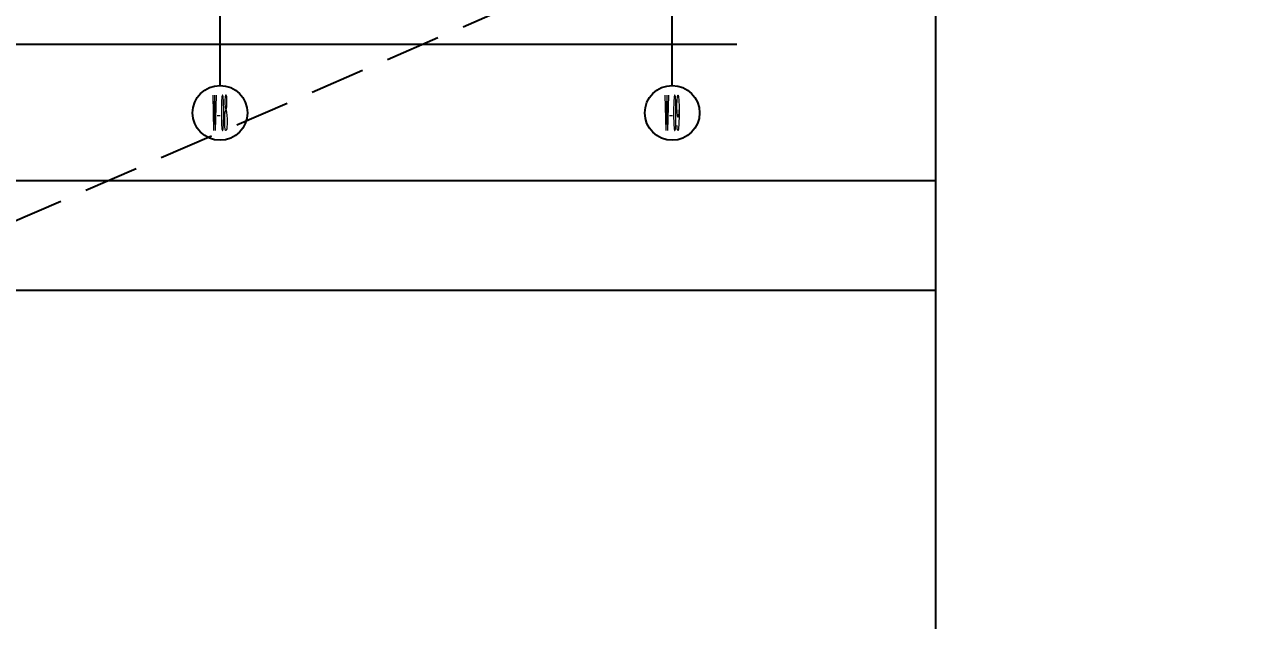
# Model space of a CAD drawing. Header units: millimetres. Extents: x 110215 to 630040, y -488650 to 141897.
# Drawn here: x 129112 to 138017, y 2886 to 7236 of the extents above; entities that cross this region are included whole.
import ezdxf
from ezdxf.enums import TextEntityAlignment as Align
from ezdxf.xclip import XClip

# ---------------------------------------------------------------- set-up
doc = ezdxf.new("R2010")
doc.units = ezdxf.units.MM
doc.header["$LTSCALE"] = 1000
doc.header["$XCLIPFRAME"] = 0
doc.linetypes.add('_DASH', pattern=[0.6, 0.4, -0.2])
doc.layers.get('Defpoints').update_dxf_attribs({"color": 2})
doc.layers.add('0-118标注', color=2, linetype='Continuous')
doc.styles.add('_TCH_AXIS', font='COMPLEX', dxfattribs={"bigfont": 'GBCBIG'})
doc.styles.add('COMPLEX', font='COMPLEX')
doc.styles.add('黑体', font='simhei.ttf')
doc.dimstyles.new('50', dxfattribs={"dimscale": 50, "dimtxt": 3, "dimasz": 0.6, "dimexe": 0.6, "dimexo": 0.6, "dimtad": 1, "dimdec": 0, "dimdsep": 46, "dimtxsty": '黑体', "dimblk1": 'ARCHTICK', "dimblk2": 'ARCHTICK', "dimsah": 1, "dimcen": 0, "dimdle": 1, "dimclrd": 251, "dimclre": 251, "dimclrt": 2, "dimadec": 0, "dimazin": 0, "dimtfac": 1, "dimtdec": 0, "dimtix": 1, "dimtmove": 2, "dimatfit": 3, "dimldrblk": 'DOT', "dimfxl": 0, "dimtolj": 1, "dimtzin": 0, "dimarcsym": 0})

# ---------------------------------------------------------------- blocks, each defined once
blk = doc.blocks.new('_ArchTick')
at = {"color": 0, "linetype": 'ByBlock', "const_width": 0.4}
blk.add_lwpolyline([(-0.5, -0.5), (0.5, 0.5)], dxfattribs=at)
blk = doc.blocks.new('*D1248')
at = {"color": 251, "lineweight": -2, "transparency": 16777216}
for p, q in [((156554.2, 6518.7), (156554.2, 6238.7)), ((232987.1, 6518.7), (232987.1, 6238.7)), ((156504.2, 6268.7), (233037.1, 6268.7))]:
    blk.add_line(p, q, dxfattribs=at)
at = {"layer": 'Defpoints', "color": 0, "transparency": 16777216}
for p in [(156554.2, 6568.7), (232987.1, 6568.7), (232987.1, 6268.7)]:
    blk.add_point(p, dxfattribs=at)
at = {"color": 251, "lineweight": -2, "transparency": 16777216, "xscale": 30, "yscale": 30, "zscale": 30, "rotation": 180}
blk.add_blockref('_ArchTick', (156554.2, 6268.7), dxfattribs=at)
at = {"color": 251, "lineweight": -2, "transparency": 16777216, "xscale": 30, "yscale": 30, "zscale": 30}
blk.add_blockref('_ArchTick', (232987.1, 6268.7), dxfattribs=at)
at = {"color": 2, "transparency": 16777216, "insert": (194770.7, 6374.9), "char_height": 150, "attachment_point": 5, "style": '黑体'}
blk.add_mtext('\\A1;76433', dxfattribs=at)
blk = doc.blocks.new('_DOT')
at = {"color": 0, "linetype": 'ByBlock'}
blk.add_line((-0.5, 0), (-1, 0), dxfattribs=at)
at = {"color": 0, "linetype": 'ByBlock', "const_width": 0.5}
blk.add_lwpolyline([(-0.25, 0, 1), (0.25, 0, 1)], format="xyb", close=True, dxfattribs=at)
blk = doc.blocks.new('_AXISO')
blk.add_circle((0, 0), 0.5)
at = {"style": 'COMPLEX', "width": 1.041667}
blk.add_attdef('A', text='', height=0.56, dxfattribs=at).set_placement((-0.25, -0.28), (0.25, -0.28), align=Align.FIT)
blk = doc.blocks.new('sdfcsfsdfs')
at = {"layer": '0-118标注'}
for p, q in [((175354.2, 5968.7, 13.8), (175354.2, 7268.7)), ((178654.2, 5968.7, 13.8), (178654.2, 7268.7))]:
    blk.add_line(p, q, dxfattribs=at)
ref = blk.add_blockref('_AXISO', (175354.2, 5768.7, 13.8), dxfattribs=dict(at, xscale=400, yscale=400, zscale=400))
ref.add_attrib('A', 'W-08', dxfattribs={"layer": '0', "height": 257.36, "style": '_TCH_AXIS', "width": 0.107143}).set_placement((175299.1, 5640, 13.8), (175409.4, 5640, 13.8), align=Align.FIT)
ref = blk.add_blockref('_AXISO', (178654.2, 5768.7, 13.8), dxfattribs=dict(at, xscale=400, yscale=400, zscale=400))
ref.add_attrib('A', 'W-09', dxfattribs={"layer": '0', "height": 257.36, "style": '_TCH_AXIS', "width": 0.107143}).set_placement((178599.1, 5640, 13.8), (178709.4, 5640, 13.8), align=Align.FIT)
dim = blk.add_linear_dim(base=(232987.1, 6268.7), p1=(156554.2, 6568.7), p2=(232987.1, 6568.7), dimstyle='50', override={"dimfxl": 5, "dimarcsym": 1})
dim.commit()
dim.dimension.update_dxf_attribs({"geometry": '*D1248', "text_midpoint": (194770.7, 6374.9)})

msp = doc.modelspace()

# ---------------------------------------------------------------- linework, layer by layer
at = {"color": 251, "linetype": '_DASH'}
msp.add_line((134332.5, 8090.4), (111110.1, -1965.2), dxfattribs=at)
for p, q in [((135760.7, 6094.5), (110215.3, 6094.5)), ((135760.7, 5294.5), (110215.3, 5294.5))]:
    msp.add_line(p, q)
msp.add_lwpolyline([(110215.3, 15350.1), (135760.7, 15350.1), (135760.7, -4761.1), (110215.3, -4761.1)], close=True)

# ---------------------------------------------------------------- block references
ref = msp.add_blockref('sdfcsfsdfs', (-44814.4, 821.7))
XClip(ref).set_block_clipping_path([(155029.6951500101, 5272.7447363527), (179125.5998380758, 14528.3161649242)])
ref = msp.add_blockref('sdfcsfsdfs', (-58485.1, 821.7))
XClip(ref).set_block_clipping_path([(200503.9430872752, 5272.7447363527), (223704.0930974533, 14528.3161649242)])

doc.saveas('drawing.dxf')
